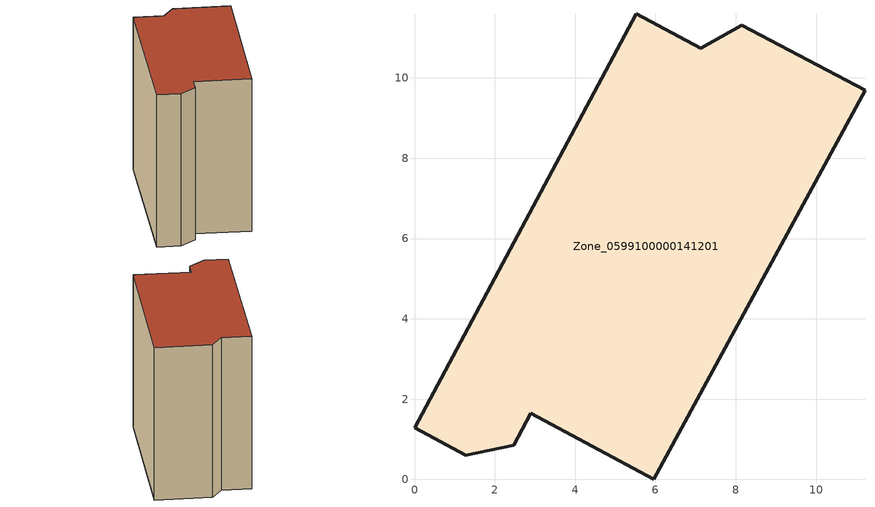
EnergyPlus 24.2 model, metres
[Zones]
Zone_0599100000141201
 floor ground (C_G): 7.13,10.74 8.15,11.32 11.22,9.69 5.96,0 2.89,1.65 2.47,0.86 1.28,0.61 0,1.29 5.52,11.6 z0
 wall outside (C_F): 0,1.29 1.28,0.61 2.47,0.86 2.89,1.65 5.96,0 11.22,9.69 8.15,11.32 7.13,10.74 5.52,11.6 0,1.29 z0:9.82
 roof outside (C_R): 2.89,1.65 5.96,0 11.22,9.69 8.15,11.32 7.13,10.74 5.52,11.6 0,1.29 1.28,0.61 2.47,0.86 z9.82
[BUILDING]
Pand.0599100000141201: North Axis=0; Terrain=City; Loads Convergence Tolerance Value=0.04; Temperature Convergence Tolerance Value=0.4; Solar Distribution=FullExterior; Maximum Number of Warmup Days=25; Minimum Number of Warmup Days=1
[Site:Location]
Rotterdam.The.Hague.AP_ZH_NLD Design_Conditions: Latitude=51.96; Longitude=4.45; Time Zone=1; Elevation=-4.5
[SITE:GROUNDTEMPERATURE:BUILDINGSURFACE]
18, 18, 18, 18, 18, 18, 18, 18, 18, 18, 18, 18
[MATERIAL] Thermal Absorptance=0.9; Solar Absorptance=0.7; Visible Absorptance=0.7
Name | Roughness | Thickness | Conductivity | Density | Specific Heat
G.TI.1946 | MediumSmooth | 0.15 | 1 | 540 | 1210
F.TI.1946 | Rough | 0.3 | 0.857143 | 1920 | 840
R.TI.1946 | MediumRough | 0.2 | 0.1 | 1500 | 1000
[CONSTRUCTION]
C_G: G.TI.1946
C_F: F.TI.1946
C_R: R.TI.1946
[ZONE]
Zone_0599100000141201: Type=1; Multiplier=1; Ceiling Height=Autocalculate; Volume=Autocalculate; Floor Area=autocalculate; Part of Total Floor Area=Yes
[ZONEINFILTRATION:DESIGNFLOWRATE]
Infil_Zone_0599100000141201: Zone or ZoneList or Space or SpaceList=Zone_0599100000141201; Schedule=AlwaysOn; Design Flow Rate Calculation Method=Flow/Area; Flow Rate per Floor Area=0.003; Constant Term Coefficient=1; Temperature Term Coefficient=0; Velocity Term Coefficient=0; Velocity Squared Term Coefficient=0
[HVACTEMPLATE:ZONE:IDEALLOADSAIRSYSTEM]
Zone_0599100000141201: Maximum Heating Supply Air Temperature=50; Minimum Cooling Supply Air Temperature=13; Maximum Heating Supply Air Humidity Ratio=0.0156; Minimum Cooling Supply Air Humidity Ratio=0.0077; Heating Limit=NoLimit; Cooling Limit=NoLimit; Dehumidification Control Type=ConstantSensibleHeatRatio; Cooling Sensible Heat Ratio=0.7; Dehumidification Setpoint=60; Humidification Control Type=None; Humidification Setpoint=30; Outdoor Air Method=None; Outdoor Air Flow Rate per Person=0.00944; Outdoor Air Flow Rate per Zone Floor Area=0; Outdoor Air Flow Rate per Zone=0; Demand Controlled Ventilation Type=None; Outdoor Air Economizer Type=NoEconomizer; Heat Recovery Type=None; Sensible Heat Recovery Effectiveness=0.7; Latent Heat Recovery Effectiveness=0.65
[ZONECONTROL:THERMOSTAT]
ThermostatControl_Zone_0599100000141201: Zone or ZoneList=Zone_0599100000141201; Control Type Schedule=DualSetpointControlType; Control 1=Thermostat_Zone_0599100000141201; Temperature Difference Between Cutout And Setpoint=0
[THERMOSTATSETPOINT:DUALSETPOINT]
Thermostat_Zone_0599100000141201: Heating Setpoint Temperature Schedule=HeatingSetpoint_Zone_0599100000141201; Cooling Setpoint Temperature Schedule=CoolingSetpoint_Zone_0599100000141201
[SCHEDULE:COMPACT]
HeatingSetpoint_Zone_0599100000141201: Through: 12/31, For: AllDays, Until: 24:00, 21
CoolingSetpoint_Zone_0599100000141201: Through: 12/31, For: AllDays, Until: 24:00, 24
DualSetpointControlType: Through: 12/31, For: AllDays, Until: 24:00, 4
AlwaysOn: Through: 12/31, For: AllDays, Until: 24:00, 1
